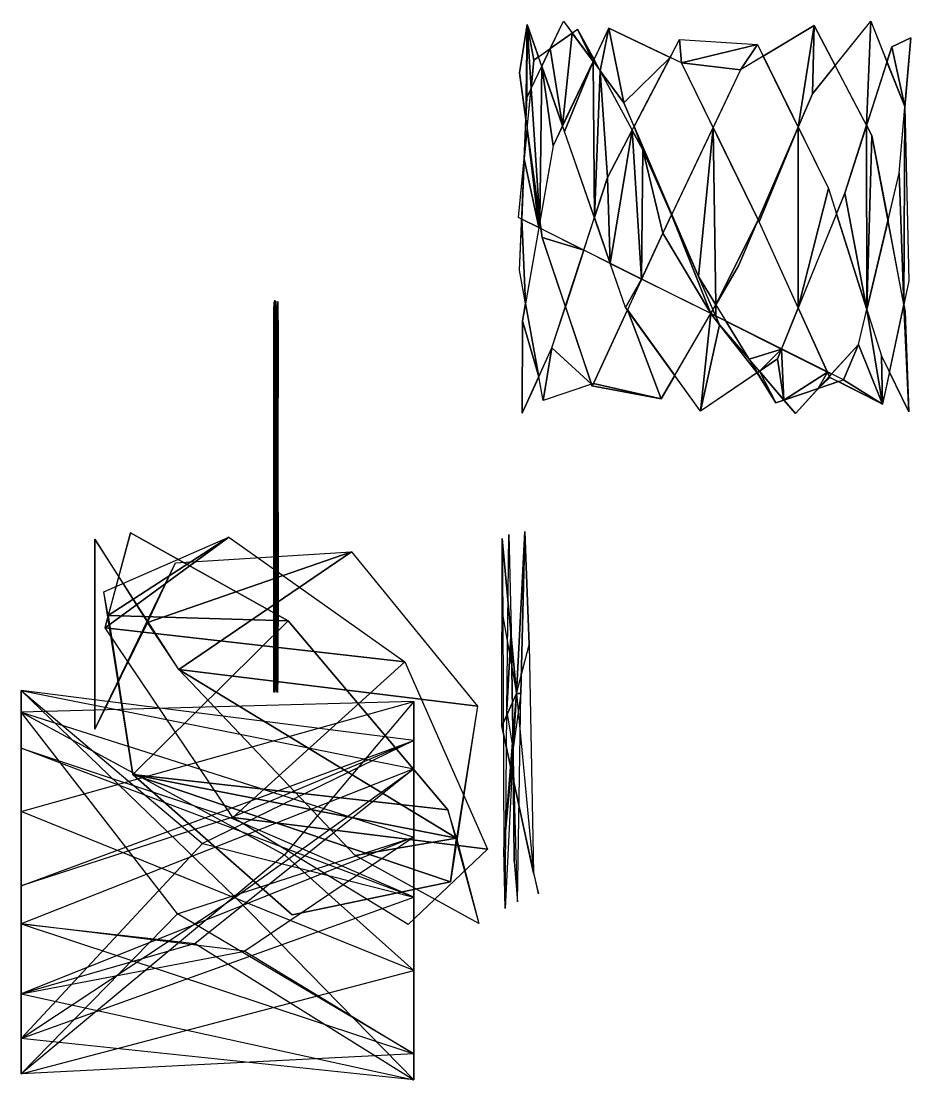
# Model space of a CAD drawing. Header units: metres. Extents: x -336 to 91, y -252 to 264.
# Drawn here: x -236 to -45.7, y 37.7 to 264.2 of the extents above; entities that cross this region are included whole.
import ezdxf

# ---------------------------------------------------------------- set-up
doc = ezdxf.new("R2010")
doc.units = ezdxf.units.M

msp = doc.modelspace()

# ---------------------------------------------------------------- linework, layer by layer
for p, q in [((-127.720795, 263.50507, -370.6922), (-129.41776, 253.17203, -367.6922)), ((-127.84207, 247.91733, -399.6922), (-119.99808, 264.23218, -402.6922)), ((-119.730194, 240.64618, -373.6922), (-127.720795, 263.50507, -370.6922)), ((-110.24107, 262.75555, -342.6922), (-122.206116, 237.5924, -345.6922)), ((-119.99808, 264.23218, -402.6922), (-107.07196, 246.767, -405.6922)), ((-94.726456, 255.32968, -339.6922), (-110.24107, 262.75555, -342.6922)), ((-66.37546, 263.31738, -381.6922), (-82.109436, 253.8088, -384.6922)), ((-66.73668, 248.66397, -352.6922), (-54.224487, 264.20517, -349.6922)), ((-53.973297, 239.78354, -378.6922), (-66.37546, 263.31738, -381.6922)), ((-54.224487, 264.20517, -349.6922), (-46.952637, 245.99011, -346.6922)), ((-126.32062, 255.90637, -412.6922), (-116.95146, 262.49396, -409.6922)), ((-116.95146, 262.49396, -409.6922), (-102.978745, 236.70245, -406.6922)), ((-45.66565, 260.69083, -391.6922), (-49.749695, 258.76895, -388.6922)), ((-48.164856, 231.6842, -394.6922), (-45.66565, 260.69083, -391.6922)), ((-110.59224, 230.75302, -357.6922), (-95.1382, 260.29834, -360.6922)), ((-95.1382, 260.29834, -360.6922), (-78.5013, 259.22925, -363.6922)), ((-78.5013, 259.22925, -363.6922), (-63.29825, 228.40564, -366.6922)), ((-49.749695, 258.76895, -388.6922), (-59.775696, 227.46439, -385.6922)), ((-129.61604, 222.23825, -415.6922), (-126.32062, 255.90637, -412.6922)), ((-82.109436, 253.8088, -384.6922), (-98.71109, 218.9079, -387.6922)), ((-78.09732, 221.28635, -336.6922), (-94.726456, 255.32968, -339.6922)), ((-129.41776, 253.17203, -367.6922), (-124.555176, 217.95859, -364.6922)), ((-129.37517, 210.9487, -396.6922), (-127.84207, 247.91733, -399.6922)), ((-82.52487, 211.86722, -355.6922), (-66.73668, 248.66397, -352.6922)), ((-107.07196, 246.767, -405.6922), (-91.09282, 209.57822, -408.6922)), ((-46.952637, 245.99011, -346.6922), (-46.06189, 208.67145, -343.6922)), ((-106.69986, 202.98059, -376.6922), (-119.730194, 240.64618, -373.6922)), ((-46.85034, 202.13849, -375.6922), (-53.973297, 239.78354, -378.6922)), ((-122.206116, 237.5924, -345.6922), (-128.74243, 200.0805, -348.6922)), ((-102.978745, 236.70245, -406.6922), (-86.59543, 199.27673, -403.6922)), ((-56.854736, 195.07947, -397.6922), (-48.164856, 231.6842, -394.6922)), ((-122.440125, 194.36032, -354.6922), (-110.59224, 230.75302, -357.6922)), ((-59.775696, 227.46439, -385.6922), (-74.1707, 191.9563, -382.6922)), ((-63.29825, 228.40564, -366.6922), (-51.90988, 192.6246, -369.6922)), ((-60.08893, 187.46735, -414.6922), (-129.61604, 222.23825, -415.6922)), ((-62.958527, 188.01022, -337.6922), (-78.09732, 221.28635, -336.6922)), ((-124.555176, 217.95859, -364.6922), (-113.89513, 186.18665, -361.6922)), ((-98.71109, 218.9079, -387.6922), (-113.56917, 186.68561, -390.6922)), ((-124.354675, 183.0603, -393.6922), (-129.37517, 210.9487, -396.6922)), ((-99.11258, 183.41241, -358.6922), (-82.52487, 211.86722, -355.6922)), ((-91.09282, 209.57822, -408.6922), (-74.5681, 182.56613, -411.6922)), ((-46.06189, 208.67145, -343.6922), (-51.691467, 182.26382, -340.6922)), ((-181.8727, 160.41489, -377.6922), (-181.86707, 204.16489, -375.6922)), ((-181.86707, 204.16489, -375.6922), (-181.86113, 171.78986, -373.6922)), ((-181.73764, 165.4389, -343.6922), (-181.7271, 204.54892, -341.6922)), ((-181.7271, 204.54892, -341.6922), (-181.71638, 166.82877, -339.6922)), ((-181.51938, 170.42288, -361.6922), (-181.50421, 204.33163, -363.6922)), ((-181.50421, 204.33163, -363.6922), (-181.48859, 161.80899, -365.6922)), ((-181.13568, 161.16122, -403.6922), (-181.11462, 204.25967, -405.6922)), ((-181.11462, 204.25967, -405.6922), (-181.09305, 171.05844, -407.6922)), ((-181.92427, 155.41943, -411.6922), (-181.92355, 203.18518, -409.6922)), ((-181.92355, 203.18518, -409.6922), (-181.92255, 176.61777, -407.6922)), ((-181.89233, 174.5823, -385.6922), (-181.88786, 203.67462, -383.6922)), ((-181.88786, 203.67462, -383.6922), (-181.88309, 157.53821, -381.6922)), ((-181.77696, 179.302, -351.6922), (-181.76756, 202.3587, -349.6922)), ((-181.76756, 202.3587, -349.6922), (-181.75787, 152.59354, -347.6922)), ((-181.69385, 151.24283, -335.6922), (-181.68207, 201.8912, -337.6922)), ((-181.68207, 201.8912, -337.6922), (-181.67015, 180.573, -339.6922)), ((-181.45628, 156.15366, -369.6922), (-181.4396, 203.36731, -371.6922)), ((-181.4396, 203.36731, -371.6922), (-181.42264, 175.91382, -373.6922)), ((-181.2188, 175.29303, -395.6922), (-181.19815, 203.51657, -397.6922)), ((-181.19815, 203.51657, -397.6922), (-181.17769, 156.7999, -399.6922)), ((-90.67595, 180.80496, -379.6922), (-106.69986, 202.98059, -376.6922)), ((-46.12451, 180.65976, -372.6922), (-46.85034, 202.13849, -375.6922)), ((-181.84843, 146.49268, -369.6922), (-181.84164, 199.8516, -367.6922)), ((-181.84164, 199.8516, -367.6922), (-181.8345, 184.9754, -365.6922)), ((-181.57825, 183.78366, -353.6922), (-181.56387, 200.47235, -355.6922)), ((-181.56387, 200.47235, -355.6922), (-181.5494, 147.79028, -357.6922)), ((-181.04877, 147.18301, -411.6922), (-181.02635, 200.18915, -413.6922)), ((-181.02635, 200.18915, -413.6922), (-181.00337, 184.3424, -415.6922)), ((-128.74243, 200.0805, -348.6922), (-128.82475, 180.38995, -351.6922)), ((-181.91965, 141.97278, -403.6922), (-181.91777, 197.27802, -401.6922)), ((-181.91777, 197.27802, -401.6922), (-181.9156, 189.05731, -399.6922)), ((-181.90736, 187.36237, -393.6922), (-181.90404, 198.43707, -391.6922)), ((-181.90404, 198.43707, -391.6922), (-181.90042, 143.86563, -389.6922)), ((-181.38824, 142.62576, -377.6922), (-181.37042, 197.69205, -379.6922)), ((-181.37042, 197.69205, -379.6922), (-181.35251, 188.47617, -381.6922)), ((-181.29688, 187.95917, -387.6922), (-181.27783, 198.04419, -389.6922)), ((-181.27783, 198.04419, -389.6922), (-181.25829, 143.20078, -391.6922)), ((-86.59543, 199.27673, -403.6922), (-70.37213, 180.31995, -400.6922)), ((-181.8116, 191.2327, -359.6922), (-181.80336, 195.57346, -357.6922)), ((-181.80336, 195.57346, -357.6922), (-181.79483, 139.50696, -355.6922)), ((-70.37213, 180.31995, -400.6922), (-56.854736, 195.07947, -397.6922)), ((-181.64531, 138.35367, -343.6922), (-181.63254, 194.69162, -345.6922)), ((-181.63254, 194.69162, -345.6922), (-181.61948, 192.23679, -347.6922)), ((-128.82475, 180.38995, -351.6922), (-122.440125, 194.36032, -354.6922)), ((-51.90988, 192.6246, -369.6922), (-46.12451, 180.65976, -372.6922)), ((-181.81955, 134.426, -361.6922), (-181.8116, 191.2327, -359.6922)), ((-181.61948, 192.23679, -347.6922), (-181.60597, 135.47824, -349.6922)), ((-74.1707, 191.9563, -382.6922), (-90.67595, 180.80496, -379.6922)), ((-181.9156, 189.05731, -399.6922), (-181.91315, 132.35034, -397.6922)), ((-181.35251, 188.47617, -381.6922), (-181.33432, 131.83804, -383.6922)), ((-51.691467, 182.26382, -340.6922), (-62.958527, 188.01022, -337.6922)), ((-181.9104, 130.9021, -395.6922), (-181.90736, 187.36237, -393.6922)), ((-181.31564, 131.39636, -385.6922), (-181.29688, 187.95917, -387.6922)), ((-113.56917, 186.68561, -390.6922), (-124.354675, 183.0603, -393.6922)), ((-113.89513, 186.18665, -361.6922), (-99.11258, 183.41241, -358.6922)), ((-74.5681, 182.56613, -411.6922), (-60.08893, 187.46735, -414.6922)), ((-181.00337, 184.3424, -415.6922), (-181.92485, 162.55469, -415.6922)), ((-181.8345, 184.9754, -365.6922), (-181.82718, 129.08102, -363.6922)), ((-181.59235, 128.25635, -351.6922), (-181.57825, 183.78366, -353.6922)), ((-181.78601, 125.60654, -353.6922), (-181.77696, 179.302, -351.6922)), ((-181.67015, 180.573, -339.6922), (-181.65796, 126.2901, -341.6922)), ((-181.92255, 176.61777, -407.6922), (-181.92123, 124.32205, -405.6922)), ((-181.89653, 123.48569, -387.6922), (-181.89233, 174.5823, -385.6922)), ((-181.42264, 175.91382, -373.6922), (-181.40558, 124.01965, -375.6922)), ((-181.23868, 123.76553, -393.6922), (-181.2188, 175.29303, -395.6922)), ((-181.86113, 171.78986, -373.6922), (-181.8549, 122.51898, -371.6922)), ((-181.5346, 122.11917, -359.6922), (-181.51938, 170.42288, -361.6922)), ((-181.09305, 171.05844, -407.6922), (-181.07092, 122.29993, -409.6922)), ((-181.74796, 121.052216, -345.6922), (-181.73764, 165.4389, -343.6922)), ((-181.71638, 166.82877, -339.6922), (-181.70526, 121.28964, -337.6922)), ((-181.92485, 162.55469, -415.6922), (-181.92471, 120.70761, -413.6922)), ((-181.48859, 161.80899, -365.6922), (-181.47247, 120.650604, -367.6922)), ((-181.15671, 120.611694, -401.6922), (-181.13568, 161.16122, -403.6922)), ((-181.87802, 120.57947, -379.6922), (-181.8727, 160.41489, -377.6922)), ((-181.88309, 157.53821, -381.6922), (-181.87802, 120.57947, -379.6922)), ((-181.17769, 156.7999, -399.6922), (-181.15671, 120.611694, -401.6922)), ((-218.02483, 134.42908, -359.6922), (-212.58818, 154.76938, -367.6922)), ((-212.58818, 154.76938, -367.6922), (-178.90515, 135.91672, -375.6922)), ((-181.92471, 120.70761, -413.6922), (-181.92427, 155.41943, -411.6922)), ((-181.47247, 120.650604, -367.6922), (-181.45628, 156.15366, -369.6922)), ((-132.11436, 116.87216, -360.6922), (-131.66592, 154.41016, -349.6922)), ((-131.66592, 154.41016, -349.6922), (-131.13763, 133.92172, -338.6922)), ((-129.08829, 120.352356, -365.6922), (-128.25446, 155.0112, -376.6922)), ((-128.25446, 155.0112, -376.6922), (-127.34787, 130.79376, -387.6922)), ((-220.24847, 153.42825, -415.6922), (-220.25737, 112.778534, -415.6922)), ((-202.27515, 125.5213, -407.6922), (-220.24847, 153.42825, -415.6922)), ((-218.29419, 142.1654, -359.6922), (-191.56464, 153.83432, -351.6922)), ((-191.56464, 153.83432, -351.6922), (-153.8859, 127.180664, -343.6922)), ((-181.75787, 152.59354, -347.6922), (-181.74796, 121.052216, -345.6922)), ((-133.13976, 113.36752, -415.6922), (-133.09857, 153.5232, -404.6922)), ((-133.09857, 153.5232, -404.6922), (-132.97511, 136.90527, -393.6922)), ((-202.97932, 148.30753, -407.6922), (-165.36093, 150.67352, -399.6922)), ((-181.70526, 121.28964, -337.6922), (-181.69385, 151.24283, -335.6922)), ((-165.36093, 150.67352, -399.6922), (-138.35318, 117.667786, -391.6922)), ((-220.25737, 112.778534, -415.6922), (-202.97932, 148.30753, -407.6922)), ((-181.5494, 147.79028, -357.6922), (-181.5346, 122.11917, -359.6922)), ((-181.8549, 122.51898, -371.6922), (-181.84843, 146.49268, -369.6922)), ((-181.07092, 122.29993, -409.6922), (-181.04877, 147.18301, -411.6922)), ((-181.90042, 143.86563, -389.6922), (-181.89653, 123.48569, -387.6922)), ((-181.25829, 143.20078, -391.6922), (-181.23868, 123.76553, -393.6922)), ((-212.08331, 103.0665, -367.6922), (-218.29419, 142.1654, -359.6922)), ((-181.92123, 124.32205, -405.6922), (-181.91965, 141.97278, -403.6922)), ((-181.40558, 124.01965, -375.6922), (-181.38824, 142.62576, -377.6922)), ((-181.79483, 139.50696, -355.6922), (-181.78601, 125.60654, -353.6922)), ((-181.65796, 126.2901, -341.6922), (-181.64531, 138.35367, -343.6922)), ((-178.90515, 135.91672, -375.6922), (-144.68991, 95.46536, -383.6922)), ((-132.97511, 136.90527, -393.6922), (-132.76967, 87.00928, -382.6922)), ((-190.74284, 93.88092, -351.6922), (-218.02483, 134.42908, -359.6922)), ((-181.82718, 129.08102, -363.6922), (-181.81955, 134.426, -361.6922)), ((-181.60597, 135.47824, -349.6922), (-181.59235, 128.25635, -351.6922)), ((-131.13763, 133.92172, -338.6922), (-130.5313, 84.371735, -343.6922)), ((-181.91315, 132.35034, -397.6922), (-181.9104, 130.9021, -395.6922)), ((-181.33432, 131.83804, -383.6922), (-181.31564, 131.39636, -385.6922)), ((-127.34787, 130.79376, -387.6922), (-126.371, 81.93826, -398.6922)), ((-153.8859, 127.180664, -343.6922), (-136.2596, 87.08508, -335.6922)), ((-164.5416, 85.72067, -399.6922), (-202.27515, 125.5213, -407.6922)), ((-152.00438, 110.32672, -405.6922), (-236.00432, 121.023895, -395.6922)), ((-236.00432, 121.023895, -395.6922), (-152.00447, 104.29468, -385.6922)), ((-129.84822, 75.81674, -354.6922), (-129.08829, 120.352356, -365.6922)), ((-236.00359, 95.12924, -335.6922), (-152.00534, 118.69922, -345.6922)), ((-152.00534, 118.69922, -345.6922), (-236.00314, 116.36752, -355.6922)), ((-236.00314, 116.36752, -355.6922), (-152.00584, 89.66354, -365.6922)), ((-138.35318, 117.667786, -391.6922), (-144.17728, 80.098724, -383.6922)), ((-132.4825, 74.37927, -371.6922), (-132.11436, 116.87216, -360.6922)), ((-125.32219, 77.51822, -409.6922), (-133.13976, 113.36752, -415.6922)), ((-236.00436, 79.22177, -415.6922), (-152.00438, 110.32672, -405.6922)), ((-236.00125, 108.66647, -415.6922), (-236.00436, 79.22177, -415.6922)), ((-152.00711, 76.82922, -405.6922), (-236.00125, 108.66647, -415.6922)), ((-152.00447, 104.29468, -385.6922), (-236.00417, 71.11563, -375.6922)), ((-178.04134, 73.03299, -375.6922), (-212.08331, 103.0665, -367.6922)), ((-144.68991, 95.46536, -383.6922), (-138.0921, 71.17499, -391.6922)), ((-152.00496, 61.124695, -345.6922), (-236.00359, 95.12924, -335.6922)), ((-153.18782, 70.97092, -343.6922), (-190.74284, 93.88092, -351.6922)), ((-152.00584, 89.66354, -365.6922), (-236.00261, 56.110107, -375.6922)), ((-136.2596, 87.08508, -335.6922), (-153.18782, 70.97092, -343.6922)), ((-132.76967, 87.00928, -382.6922), (-132.4825, 74.37927, -371.6922)), ((-138.0921, 71.17499, -391.6922), (-164.5416, 85.72067, -399.6922)), ((-130.5313, 84.371735, -343.6922), (-129.84822, 75.81674, -354.6922)), ((-126.371, 81.93826, -398.6922), (-125.32219, 77.51822, -409.6922)), ((-144.17728, 80.098724, -383.6922), (-178.04134, 73.03299, -375.6922)), ((-236.00198, 46.559875, -395.6922), (-152.00711, 76.82922, -405.6922)), ((-236.00417, 71.11563, -375.6922), (-152.00467, 43.254883, -365.6922)), ((-236.00392, 38.99176, -355.6922), (-152.00496, 61.124695, -345.6922)), ((-236.00261, 56.110107, -375.6922), (-152.00642, 37.71982, -385.6922)), ((-152.00642, 37.71982, -385.6922), (-236.00198, 46.559875, -395.6922)), ((-152.00467, 43.254883, -365.6922), (-236.00392, 38.99176, -355.6922))]:
    msp.add_line(p, q)
for points in [[(-127.720795, 263.50507, -370.6922), (-128.03839, 243.18314, -393.36542), (-129.41776, 253.17203, -367.6922), (-129.41765, 253.17213, -367.6921)], [(-127.720795, 263.50507, -370.6922), (-127.84207, 247.91733, -399.6922), (-128.03839, 243.18314, -393.36542), (-128.03828, 243.18324, -393.36533)], [(-127.720795, 263.50507, -370.6922), (-126.91356, 249.84854, -401.77155), (-127.84207, 247.91733, -399.6922), (-127.84197, 247.91743, -399.6921)], [(-127.720795, 263.50507, -370.6922), (-125.31238, 256.6153, -391.98288), (-126.32062, 255.90637, -412.6922), (-126.32052, 255.90648, -412.6921)], [(-127.720795, 263.50507, -370.6922), (-126.32062, 255.90637, -412.6922), (-126.91356, 249.84854, -401.77155), (-126.91346, 249.84865, -401.77145)], [(-119.99808, 264.23218, -402.6922), (-118.10916, 261.67996, -405.2481), (-122.81645, 258.3702, -397.9057), (-122.81635, 258.3703, -397.9056)], [(-110.24107, 262.75555, -342.6922), (-112.14398, 253.62009, -388.72766), (-113.44397, 256.01968, -392.06876), (-113.44387, 256.01978, -392.06866)], [(-107.07196, 246.767, -405.6922), (-112.14398, 253.62009, -388.72766), (-110.24107, 262.75555, -342.6922), (-110.240974, 262.75565, -342.6921)], [(-107.07196, 246.767, -405.6922), (-110.24107, 262.75555, -342.6922), (-97.13429, 256.48215, -353.72467), (-97.13419, 256.48224, -353.72458)], [(-66.37546, 263.31738, -381.6922), (-69.78549, 241.55826, -360.48303), (-77.27023, 256.7333, -373.85233), (-77.270134, 256.7334, -373.85223)], [(-66.37546, 263.31738, -381.6922), (-66.73668, 248.66397, -352.6922), (-69.78549, 241.55826, -360.48303), (-69.78539, 241.55836, -360.48294)], [(-66.37546, 263.31738, -381.6922), (-61.851135, 254.73224, -366.0593), (-66.73668, 248.66397, -352.6922), (-66.73658, 248.66408, -352.6921)], [(-55.128265, 241.97519, -381.96143), (-61.851135, 254.73224, -366.0593), (-54.224487, 264.20517, -349.6922), (-54.22439, 264.20526, -349.6921)], [(-55.128265, 241.97519, -381.96143), (-54.224487, 264.20517, -349.6922), (-50.775513, 255.56595, -367.8389), (-50.775414, 255.56606, -367.8388)], [(-120.16399, 241.88715, -360.42145), (-122.81645, 258.3702, -397.9057), (-118.10916, 261.67996, -405.2481), (-118.10906, 261.68005, -405.24802)], [(-113.63016, 255.62814, -377.0879), (-120.16399, 241.88715, -360.42145), (-118.10916, 261.67996, -405.2481), (-118.10906, 261.68005, -405.24802)], [(-113.63016, 255.62814, -377.0879), (-118.10916, 261.67996, -405.2481), (-116.95146, 262.49396, -409.6922), (-116.95136, 262.49405, -409.6921)], [(-113.63016, 255.62814, -377.0879), (-116.95146, 262.49396, -409.6922), (-113.44397, 256.01968, -392.06876), (-113.44387, 256.01978, -392.06866)], [(-46.952637, 245.99011, -346.6922), (-49.749695, 258.76895, -388.6922), (-45.66565, 260.69083, -391.6922), (-45.66555, 260.69092, -391.6921)], [(-46.952637, 245.99011, -346.6922), (-45.66565, 260.69083, -391.6922), (-46.94821, 245.80493, -369.95453), (-46.948112, 245.80504, -369.95444)], [(-122.81645, 258.3702, -397.9057), (-124.61684, 254.62552, -395.8906), (-125.31238, 256.6153, -391.98288), (-125.31228, 256.6154, -391.9828)], [(-122.81645, 258.3702, -397.9057), (-120.16399, 241.88715, -360.42145), (-124.61684, 254.62552, -395.8906), (-124.61674, 254.62563, -395.8905)], [(-97.13429, 256.48215, -353.72467), (-95.1382, 260.29834, -360.6922), (-94.726456, 255.32968, -339.6922), (-94.72636, 255.32979, -339.6921)], [(-78.5013, 259.22925, -363.6922), (-94.726456, 255.32968, -339.6922), (-95.1382, 260.29834, -360.6922), (-95.1381, 260.29843, -360.6921)], [(-94.726456, 255.32968, -339.6922), (-78.5013, 259.22925, -363.6922), (-82.109436, 253.8088, -384.6922), (-82.10934, 253.80891, -384.6921)], [(-77.27023, 256.7333, -373.85233), (-82.109436, 253.8088, -384.6922), (-78.5013, 259.22925, -363.6922), (-78.5012, 259.22934, -363.6921)], [(-46.952637, 245.99011, -346.6922), (-50.775513, 255.56595, -367.8389), (-49.749695, 258.76895, -388.6922), (-49.749596, 258.76904, -388.6921)], [(-107.07196, 246.767, -405.6922), (-97.13429, 256.48215, -353.72467), (-104.88194, 241.67007, -392.90607), (-104.88184, 241.67018, -392.90598)], [(-125.02916, 221.39099, -374.43884), (-126.91356, 249.84854, -401.77155), (-124.61684, 254.62552, -395.8906), (-124.61674, 254.62563, -395.8905)], [(-124.61684, 254.62552, -395.8906), (-122.206116, 237.5924, -345.6922), (-125.02916, 221.39099, -374.43884), (-125.02906, 221.3911, -374.43875)], [(-122.206116, 237.5924, -345.6922), (-124.61684, 254.62552, -395.8906), (-120.16399, 241.88715, -360.42145), (-120.16389, 241.88725, -360.42136)], [(-113.63016, 255.62814, -377.0879), (-119.730194, 240.64618, -373.6922), (-120.16399, 241.88715, -360.42145), (-120.16389, 241.88725, -360.42136)], [(-113.63016, 255.62814, -377.0879), (-113.363174, 222.24164, -371.05267), (-119.730194, 240.64618, -373.6922), (-119.730095, 240.64629, -373.6921)], [(-113.63016, 255.62814, -377.0879), (-112.14398, 253.62009, -388.72766), (-113.363174, 222.24164, -371.05267), (-113.363075, 222.24174, -371.05258)], [(-94.726456, 255.32968, -339.6922), (-82.109436, 253.8088, -384.6922), (-87.96774, 241.49316, -364.48828), (-87.96764, 241.49327, -364.4882)], [(-110.59224, 230.75302, -357.6922), (-113.363174, 222.24164, -371.05267), (-112.14398, 253.62009, -388.72766), (-112.14388, 253.6202, -388.72757)], [(-110.59224, 230.75302, -357.6922), (-112.14398, 253.62009, -388.72766), (-105.26904, 240.93, -380.4643), (-105.26894, 240.9301, -380.4642)], [(-126.91356, 249.84854, -401.77155), (-125.02916, 221.39099, -374.43884), (-127.76193, 241.181, -390.33746), (-127.76183, 241.1811, -390.33737)], [(-47.13446, 203.64014, -361.60638), (-48.164856, 231.6842, -394.6922), (-46.94821, 245.80493, -369.95453), (-46.948112, 245.80504, -369.95444)], [(-47.13446, 203.64014, -361.60638), (-46.94821, 245.80493, -369.95453), (-46.06189, 208.67145, -343.6922), (-46.06179, 208.67155, -343.6921)], [(-127.76193, 241.181, -390.33746), (-128.38571, 234.80804, -401.02747), (-128.03839, 243.18314, -393.36542), (-128.03828, 243.18324, -393.36533)], [(-127.76193, 241.181, -390.33746), (-125.26103, 220.06027, -383.2453), (-128.38571, 234.80804, -401.02747), (-128.3856, 234.80815, -401.02737)], [(-125.26103, 220.06027, -383.2453), (-127.76193, 241.181, -390.33746), (-125.02916, 221.39099, -374.43884), (-125.02906, 221.3911, -374.43875)], [(-109.96158, 212.40894, -380.6965), (-110.59224, 230.75302, -357.6922), (-105.26904, 240.93, -380.4643), (-105.26894, 240.9301, -380.4642)], [(-109.96158, 212.40894, -380.6965), (-105.26904, 240.93, -380.4643), (-103.25452, 209.05469, -385.07562), (-103.25442, 209.0548, -385.07553)], [(-102.978745, 236.70245, -406.6922), (-105.26904, 240.93, -380.4643), (-104.88194, 241.67007, -392.90607), (-104.88184, 241.67018, -392.90598)], [(-102.978745, 236.70245, -406.6922), (-103.25452, 209.05469, -385.07562), (-105.26904, 240.93, -380.4643), (-105.26894, 240.9301, -380.4642)], [(-102.978745, 236.70245, -406.6922), (-104.88194, 241.67007, -392.90607), (-96.81462, 222.89474, -399.2799), (-96.81452, 222.89485, -399.27982)], [(-87.96774, 241.49316, -364.48828), (-91.09282, 209.57822, -408.6922), (-96.81462, 222.89474, -399.2799), (-96.81452, 222.89485, -399.27982)], [(-87.388824, 203.5235, -397.2243), (-91.09282, 209.57822, -408.6922), (-87.96774, 241.49316, -364.48828), (-87.96764, 241.49327, -364.4882)], [(-87.388824, 203.5235, -397.2243), (-87.96774, 241.49316, -364.48828), (-78.30289, 221.70718, -346.08054), (-78.30279, 221.70729, -346.08044)], [(-69.78549, 241.55826, -360.48303), (-78.09732, 221.28635, -336.6922), (-78.30289, 221.70718, -346.08054), (-78.30279, 221.70729, -346.08044)], [(-69.73338, 202.90182, -371.8331), (-78.09732, 221.28635, -336.6922), (-69.78549, 241.55826, -360.48303), (-69.78539, 241.55836, -360.48294)], [(-69.73338, 202.90182, -371.8331), (-69.78549, 241.55826, -360.48303), (-63.29825, 228.40564, -366.6922), (-63.29815, 228.40575, -366.6921)], [(-55.07599, 202.57214, -384.2805), (-59.775696, 227.46439, -385.6922), (-55.128265, 241.97519, -381.96143), (-55.128166, 241.9753, -381.96133)], [(-55.07599, 202.57214, -384.2805), (-55.128265, 241.97519, -381.96143), (-53.973297, 239.78354, -378.6922), (-53.973198, 239.78365, -378.6921)], [(-55.07599, 202.57214, -384.2805), (-53.973297, 239.78354, -378.6922), (-50.54431, 221.66116, -384.17776), (-50.544212, 221.66127, -384.17767)], [(-103.25452, 209.05469, -385.07562), (-102.978745, 236.70245, -406.6922), (-98.71109, 218.9079, -387.6922), (-98.71099, 218.908, -387.6921)], [(-96.87697, 222.76367, -396.46783), (-98.71109, 218.9079, -387.6922), (-102.978745, 236.70245, -406.6922), (-102.978645, 236.70256, -406.6921)], [(-102.978745, 236.70245, -406.6922), (-96.81462, 222.89474, -399.2799), (-96.87697, 222.76367, -396.46783), (-96.87687, 222.76378, -396.46774)], [(-128.38571, 234.80804, -401.02747), (-128.92139, 221.89087, -406.6312), (-129.61604, 222.23825, -415.6922), (-129.61594, 222.23836, -415.6921)], [(-128.92139, 221.89087, -406.6312), (-128.38571, 234.80804, -401.02747), (-125.26103, 220.06027, -383.2453), (-125.26093, 220.06038, -383.2452)], [(-47.13446, 203.64014, -361.60638), (-50.54431, 221.66116, -384.17776), (-48.164856, 231.6842, -394.6922), (-48.164757, 231.68431, -394.6921)], [(-109.96158, 212.40894, -380.6965), (-113.363174, 222.24164, -371.05267), (-110.59224, 230.75302, -357.6922), (-110.59214, 230.75313, -357.6921)], [(-69.73338, 202.90182, -371.8331), (-63.29825, 228.40564, -366.6922), (-61.581177, 223.0108, -375.16193), (-61.581078, 223.01091, -375.16183)], [(-55.07599, 202.57214, -384.2805), (-61.581177, 223.0108, -375.16193), (-59.775696, 227.46439, -385.6922), (-59.775597, 227.4645, -385.6921)], [(-109.96158, 212.40894, -380.6965), (-115.639786, 215.24866, -368.9053), (-113.363174, 222.24164, -371.05267), (-113.363075, 222.24174, -371.05258)], [(-98.71109, 218.9079, -387.6922), (-96.87697, 222.76367, -396.46783), (-88.4736, 201.66266, -380.13544), (-88.4735, 201.66277, -380.13535)], [(-87.99745, 202.47949, -388.76166), (-88.4736, 201.66266, -380.13544), (-96.87697, 222.76367, -396.46783), (-96.87687, 222.76378, -396.46774)], [(-128.09134, 203.81714, -372.1592), (-129.37517, 210.9487, -396.6922), (-128.92139, 221.89087, -406.6312), (-128.92128, 221.89098, -406.6311)], [(-128.09134, 203.81714, -372.1592), (-128.92139, 221.89087, -406.6312), (-125.26103, 220.06027, -383.2453), (-125.26093, 220.06038, -383.2452)], [(-124.814575, 219.83698, -376.7434), (-125.26103, 220.06027, -383.2453), (-125.02916, 221.39099, -374.43884), (-125.02906, 221.3911, -374.43875)], [(-124.555176, 217.95859, -364.6922), (-124.814575, 219.83698, -376.7434), (-115.639786, 215.24866, -368.9053), (-115.63969, 215.24876, -368.9052)], [(-87.388824, 203.5235, -397.2243), (-78.30289, 221.70718, -346.08054), (-82.52487, 211.86722, -355.6922), (-82.52477, 211.86732, -355.6921)], [(-124.555176, 217.95859, -364.6922), (-115.639786, 215.24866, -368.9053), (-119.58255, 203.13782, -359.35428), (-119.58245, 203.13792, -359.3542)], [(-98.71109, 218.9079, -387.6922), (-88.4736, 201.66266, -380.13544), (-103.25452, 209.05469, -385.07562), (-103.25442, 209.0548, -385.07553)], [(-109.96158, 212.40894, -380.6965), (-103.25452, 209.05469, -385.07562), (-106.69986, 202.98059, -376.6922), (-106.69976, 202.9807, -376.6921)], [(-106.69986, 202.98059, -376.6922), (-103.25452, 209.05469, -385.07562), (-106.30643, 202.43613, -382.99582), (-106.30633, 202.43623, -382.99573)], [(-181.64162, 173.3742, -373.79007), (-181.86707, 204.16489, -375.6922), (-181.8727, 160.41489, -377.6922), (-181.87259, 160.415, -377.6921)], [(-181.69315, 172.46375, -339.99097), (-181.7271, 204.54892, -341.6922), (-181.73764, 165.4389, -343.6922), (-181.73753, 165.43901, -343.6921)], [(-181.66252, 171.81842, -365.22144), (-181.51938, 170.42288, -361.6922), (-181.50421, 204.33163, -363.6922), (-181.5041, 204.33174, -363.6921)], [(-181.50845, 173.21732, -407.56216), (-181.13568, 161.16122, -403.6922), (-181.11462, 204.25967, -405.6922), (-181.11452, 204.25978, -405.6921)], [(-181.92355, 203.18518, -409.6922), (-181.92427, 155.41943, -411.6922), (-181.09305, 171.05844, -407.6922), (-181.09294, 171.05855, -407.6921)], [(-181.92355, 203.18518, -409.6922), (-181.09305, 171.05844, -407.6922), (-181.50845, 173.21732, -407.56216), (-181.50835, 173.21742, -407.56207)], [(-181.92355, 203.18518, -409.6922), (-181.50845, 173.21732, -407.56216), (-181.92255, 176.61777, -407.6922), (-181.92244, 176.61787, -407.6921)], [(-181.88786, 203.67462, -383.6922), (-181.89233, 174.5823, -385.6922), (-181.61578, 171.42654, -382.29425), (-181.61568, 171.42665, -382.29416)], [(-181.4396, 203.36731, -371.6922), (-181.86113, 171.78986, -373.6922), (-181.45628, 156.15366, -369.6922), (-181.45618, 156.15376, -369.6921)], [(-181.86113, 171.78986, -373.6922), (-181.4396, 203.36731, -371.6922), (-181.64162, 173.3742, -373.79007), (-181.64151, 173.37431, -373.78998)], [(-181.76756, 202.3587, -349.6922), (-181.77696, 179.302, -351.6922), (-181.68796, 171.11386, -348.43652), (-181.68785, 171.11397, -348.43643)], [(-181.68207, 201.8912, -337.6922), (-181.71638, 166.82877, -339.6922), (-181.69385, 151.24283, -335.6922), (-181.69374, 151.24294, -335.6921)], [(-181.71638, 166.82877, -339.6922), (-181.68207, 201.8912, -337.6922), (-181.69315, 172.46375, -339.99097), (-181.69304, 172.46385, -339.99088)], [(-181.67015, 180.573, -339.6922), (-181.69315, 172.46375, -339.99097), (-181.68207, 201.8912, -337.6922), (-181.68196, 201.89131, -337.6921)], [(-181.42264, 175.91382, -373.6922), (-181.64162, 173.3742, -373.79007), (-181.4396, 203.36731, -371.6922), (-181.4395, 203.36742, -371.6921)], [(-181.54945, 171.37064, -399.06842), (-181.2188, 175.29303, -395.6922), (-181.19815, 203.51657, -397.6922), (-181.19804, 203.51668, -397.6921)], [(-125.273026, 188.16159, -370.8806), (-128.74243, 200.0805, -348.6922), (-128.09134, 203.81714, -372.1592), (-128.09123, 203.81725, -372.15912)], [(-122.440125, 194.36032, -354.6922), (-119.58255, 203.13782, -359.35428), (-114.01254, 186.53659, -376.22974), (-114.01244, 186.5367, -376.22964)], [(-99.11258, 183.41241, -358.6922), (-113.56917, 186.68561, -390.6922), (-106.30643, 202.43613, -382.99582), (-106.30633, 202.43623, -382.99573)], [(-99.11258, 183.41241, -358.6922), (-106.30643, 202.43613, -382.99582), (-96.18675, 188.43143, -369.51), (-96.18665, 188.43153, -369.50992)], [(-88.4736, 201.66266, -380.13544), (-90.67595, 180.80496, -379.6922), (-96.18675, 188.43143, -369.51), (-96.18665, 188.43153, -369.50992)], [(-86.59543, 199.27673, -403.6922), (-90.67595, 180.80496, -379.6922), (-88.4736, 201.66266, -380.13544), (-88.4735, 201.66277, -380.13535)], [(-88.4736, 201.66266, -380.13544), (-87.99745, 202.47949, -388.76166), (-87.40622, 201.12888, -399.53595), (-87.40612, 201.12898, -399.53586)], [(-86.59543, 199.27673, -403.6922), (-88.4736, 201.66266, -380.13544), (-87.40622, 201.12888, -399.53595), (-87.40612, 201.12898, -399.53586)], [(-87.388824, 203.5235, -397.2243), (-87.40622, 201.12888, -399.53595), (-87.99745, 202.47949, -388.76166), (-87.99735, 202.4796, -388.76157)], [(-87.40622, 201.12888, -399.53595), (-87.388824, 203.5235, -397.2243), (-85.27051, 200.06079, -400.16782), (-85.27041, 200.0609, -400.16772)], [(-63.48398, 189.16525, -375.19574), (-73.31003, 194.07932, -384.66504), (-69.73338, 202.90182, -371.8331), (-69.733284, 202.90193, -371.833)], [(-51.691467, 182.26382, -340.6922), (-56.854736, 195.07947, -397.6922), (-55.07599, 202.57214, -384.2805), (-55.07589, 202.57225, -384.2804)], [(-51.691467, 182.26382, -340.6922), (-55.07599, 202.57214, -384.2805), (-51.90988, 192.6246, -369.6922), (-51.909782, 192.62471, -369.6921)], [(-46.12451, 180.65976, -372.6922), (-50.225403, 189.1409, -356.01956), (-47.13446, 203.64014, -361.60638), (-47.13436, 203.64024, -361.6063)], [(-46.12451, 180.65976, -372.6922), (-47.13446, 203.64014, -361.60638), (-46.85034, 202.13849, -375.6922), (-46.850243, 202.1386, -375.6921)], [(-181.92485, 162.55469, -415.6922), (-181.48549, 152.1601, -411.88), (-181.02635, 200.18915, -413.6922), (-181.02625, 200.18925, -413.6921)], [(-181.92485, 162.55469, -415.6922), (-181.02635, 200.18915, -413.6922), (-181.00337, 184.3424, -415.6922), (-181.00327, 184.34251, -415.6921)], [(-181.84164, 199.8516, -367.6922), (-181.65286, 152.29382, -369.47476), (-181.48859, 161.80899, -365.6922), (-181.48848, 161.8091, -365.6921)], [(-181.84164, 199.8516, -367.6922), (-181.48859, 161.80899, -365.6922), (-181.66252, 171.81842, -365.22144), (-181.66241, 171.81853, -365.22134)], [(-181.84164, 199.8516, -367.6922), (-181.66252, 171.81842, -365.22144), (-181.8345, 184.9754, -365.6922), (-181.8344, 184.97551, -365.6921)], [(-181.67769, 170.93832, -356.81342), (-181.57825, 183.78366, -353.6922), (-181.56387, 200.47235, -355.6922), (-181.56377, 200.47246, -355.6921)], [(-125.273026, 188.16159, -370.8806), (-128.82475, 180.38995, -351.6922), (-128.74243, 200.0805, -348.6922), (-128.74232, 200.08061, -348.6921)], [(-73.31003, 194.07932, -384.66504), (-80.26741, 191.8825, -400.30087), (-85.27051, 200.06079, -400.16782), (-85.27041, 200.0609, -400.16772)], [(-181.91777, 197.27802, -401.6922), (-181.52959, 153.04391, -403.29184), (-181.17769, 156.7999, -399.6922), (-181.17758, 156.8, -399.6921)], [(-181.91777, 197.27802, -401.6922), (-181.17769, 156.7999, -399.6922), (-181.54945, 171.37064, -399.06842), (-181.54935, 171.37074, -399.06833)], [(-181.91777, 197.27802, -401.6922), (-181.54945, 171.37064, -399.06842), (-181.9156, 189.05731, -399.6922), (-181.9155, 189.05742, -399.6921)], [(-181.90404, 198.43707, -391.6922), (-181.90736, 187.36237, -393.6922), (-181.58517, 170.88757, -390.68253), (-181.58507, 170.88768, -390.68243)], [(-181.37042, 197.69205, -379.6922), (-181.88309, 157.53821, -381.6922), (-181.6293, 152.94781, -378.0671), (-181.6292, 152.94792, -378.06702)], [(-181.88309, 157.53821, -381.6922), (-181.37042, 197.69205, -379.6922), (-181.61578, 171.42654, -382.29425), (-181.61568, 171.42665, -382.29416)], [(-181.35251, 188.47617, -381.6922), (-181.61578, 171.42654, -382.29425), (-181.37042, 197.69205, -379.6922), (-181.37032, 197.69215, -379.6921)], [(-181.58517, 170.88757, -390.68253), (-181.29688, 187.95917, -387.6922), (-181.27783, 198.04419, -389.6922), (-181.27773, 198.0443, -389.6921)], [(-86.59543, 199.27673, -403.6922), (-78.51642, 189.02023, -397.7081), (-90.67595, 180.80496, -379.6922), (-90.67585, 180.80507, -379.6921)], [(-86.59543, 199.27673, -403.6922), (-80.26741, 191.8825, -400.30087), (-78.51642, 189.02023, -397.7081), (-78.51632, 189.02034, -397.708)], [(-181.80336, 195.57346, -357.6922), (-181.8116, 191.2327, -359.6922), (-181.67769, 170.93832, -356.81342), (-181.67758, 170.93843, -356.81332)], [(-56.854736, 195.07947, -397.6922), (-60.08893, 187.46735, -414.6922), (-62.65222, 188.74924, -380.59872), (-62.652122, 188.74934, -380.59863)], [(-51.691467, 182.26382, -340.6922), (-60.08893, 187.46735, -414.6922), (-56.854736, 195.07947, -397.6922), (-56.854637, 195.07957, -397.6921)], [(-181.68796, 171.11386, -348.43652), (-181.69115, 153.50314, -344.23), (-181.63254, 194.69162, -345.6922), (-181.63243, 194.69173, -345.6921)], [(-181.68796, 171.11386, -348.43652), (-181.63254, 194.69162, -345.6922), (-181.61948, 192.23679, -347.6922), (-181.61937, 192.2369, -347.6921)], [(-122.440125, 194.36032, -354.6922), (-124.354675, 183.0603, -393.6922), (-125.273026, 188.16159, -370.8806), (-125.27293, 188.1617, -370.88052)], [(-122.440125, 194.36032, -354.6922), (-114.01254, 186.53659, -376.22974), (-124.354675, 183.0603, -393.6922), (-124.354576, 183.06041, -393.6921)], [(-73.31003, 194.07932, -384.66504), (-78.07379, 189.31927, -392.0496), (-80.26741, 191.8825, -400.30087), (-80.26731, 191.88261, -400.30078)], [(-73.31003, 194.07932, -384.66504), (-74.1707, 191.9563, -382.6922), (-78.07379, 189.31927, -392.0496), (-78.07369, 189.31938, -392.0495)], [(-72.805145, 183.1629, -405.0097), (-74.1707, 191.9563, -382.6922), (-73.31003, 194.07932, -384.66504), (-73.30993, 194.07942, -384.66495)], [(-72.805145, 183.1629, -405.0097), (-73.31003, 194.07932, -384.66504), (-63.48398, 189.16525, -375.19574), (-63.48388, 189.16536, -375.19565)], [(-51.691467, 182.26382, -340.6922), (-51.90988, 192.6246, -369.6922), (-50.225403, 189.1409, -356.01956), (-50.225304, 189.141, -356.01947)], [(-181.67072, 153.88043, -361.00726), (-181.67769, 170.93832, -356.81342), (-181.8116, 191.2327, -359.6922), (-181.8115, 191.2328, -359.6921)], [(-72.805145, 183.1629, -405.0097), (-78.07379, 189.31927, -392.0496), (-74.1707, 191.9563, -382.6922), (-74.1706, 191.9564, -382.6921)], [(-78.07379, 189.31927, -392.0496), (-74.5681, 182.56613, -411.6922), (-78.51642, 189.02023, -397.7081), (-78.51632, 189.02034, -397.708)], [(-72.805145, 183.1629, -405.0097), (-74.5681, 182.56613, -411.6922), (-78.07379, 189.31927, -392.0496), (-78.07369, 189.31938, -392.0495)], [(-72.805145, 183.1629, -405.0097), (-63.48398, 189.16525, -375.19574), (-65.50543, 185.63385, -405.09), (-65.50533, 185.63396, -405.0899)], [(-65.50543, 185.63385, -405.09), (-63.48398, 189.16525, -375.19574), (-63.081512, 188.28052, -374.743), (-63.081413, 188.28062, -374.74292)], [(-65.50543, 185.63385, -405.09), (-63.081512, 188.28052, -374.743), (-62.958527, 188.01022, -337.6922), (-62.958427, 188.01033, -337.6921)], [(-65.50543, 185.63385, -405.09), (-62.958527, 188.01022, -337.6922), (-61.17395, 187.10007, -375.46802), (-61.17385, 187.10017, -375.46793)], [(-62.65222, 188.74924, -380.59872), (-63.081512, 188.28052, -374.743), (-63.48398, 189.16525, -375.19574), (-63.48388, 189.16536, -375.19565)], [(-181.56805, 154.11145, -394.87006), (-181.58517, 170.88757, -390.68253), (-181.90736, 187.36237, -393.6922), (-181.90726, 187.36247, -393.6921)], [(-181.58517, 170.88757, -390.68253), (-181.60107, 154.08566, -386.49448), (-181.29688, 187.95917, -387.6922), (-181.29677, 187.95927, -387.6921)], [(-113.56917, 186.68561, -390.6922), (-113.89513, 186.18665, -361.6922), (-114.01254, 186.53659, -376.22974), (-114.01244, 186.5367, -376.22964)], [(-99.11258, 183.41241, -358.6922), (-113.89513, 186.18665, -361.6922), (-113.56917, 186.68561, -390.6922), (-113.56907, 186.68571, -390.6921)], [(-51.691467, 182.26382, -340.6922), (-61.17395, 187.10007, -375.46802), (-60.08893, 187.46735, -414.6922), (-60.08883, 187.46745, -414.6921)], [(-181.67769, 170.93832, -356.81342), (-181.68347, 154.20721, -352.6269), (-181.57825, 183.78366, -353.6922), (-181.57814, 183.78377, -353.6921)], [(-72.805145, 183.1629, -405.0097), (-65.50543, 185.63385, -405.09), (-70.37213, 180.31995, -400.6922), (-70.37203, 180.32005, -400.6921)], [(-181.68347, 154.20721, -352.6269), (-181.68796, 171.11386, -348.43652), (-181.77696, 179.302, -351.6922), (-181.77686, 179.30211, -351.6921)], [(-181.60107, 154.08566, -386.49448), (-181.61578, 171.42654, -382.29425), (-181.89233, 174.5823, -385.6922), (-181.89223, 174.58241, -385.6921)], [(-181.54945, 171.37064, -399.06842), (-181.56805, 154.11145, -394.87006), (-181.2188, 175.29303, -395.6922), (-181.21869, 175.29314, -395.6921)], [(-181.50845, 173.21732, -407.56216), (-181.92123, 124.32205, -405.6922), (-181.91965, 141.97278, -403.6922), (-181.91954, 141.97289, -403.6921)], [(-181.50845, 173.21732, -407.56216), (-181.91965, 141.97278, -403.6922), (-181.52959, 153.04391, -403.29184), (-181.52948, 153.04402, -403.29175)], [(-181.64162, 173.3742, -373.79007), (-181.8727, 160.41489, -377.6922), (-181.6293, 152.94781, -378.0671), (-181.6292, 152.94792, -378.06702)], [(-181.69315, 172.46375, -339.99097), (-181.73764, 165.4389, -343.6922), (-181.69115, 153.50314, -344.23), (-181.69104, 153.50325, -344.22992)], [(-181.69315, 172.46375, -339.99097), (-181.69115, 153.50314, -344.23), (-181.64531, 138.35367, -343.6922), (-181.6452, 138.35378, -343.6921)], [(-181.69315, 172.46375, -339.99097), (-181.64531, 138.35367, -343.6922), (-181.65796, 126.2901, -341.6922), (-181.65785, 126.2902, -341.6921)], [(-181.64162, 173.3742, -373.79007), (-181.6293, 152.94781, -378.0671), (-181.38824, 142.62576, -377.6922), (-181.38814, 142.62587, -377.6921)], [(-181.64162, 173.3742, -373.79007), (-181.38824, 142.62576, -377.6922), (-181.40558, 124.01965, -375.6922), (-181.40547, 124.01975, -375.6921)], [(-181.50845, 173.21732, -407.56216), (-181.52959, 153.04391, -403.29184), (-181.13568, 161.16122, -403.6922), (-181.13557, 161.16133, -403.6921)], [(-181.09305, 171.05844, -407.6922), (-181.92427, 155.41943, -411.6922), (-181.48549, 152.1601, -411.88), (-181.48538, 152.1602, -411.8799)], [(-181.54945, 171.37064, -399.06842), (-181.91315, 132.35034, -397.6922), (-181.56805, 154.11145, -394.87006), (-181.56795, 154.11156, -394.86996)], [(-181.58517, 170.88757, -390.68253), (-181.90042, 143.86563, -389.6922), (-181.60107, 154.08566, -386.49448), (-181.60097, 154.08577, -386.4944)], [(-181.65286, 152.29382, -369.47476), (-181.45628, 156.15366, -369.6922), (-181.86113, 171.78986, -373.6922), (-181.86102, 171.78996, -373.6921)], [(-181.86113, 171.78986, -373.6922), (-181.8549, 122.51898, -371.6922), (-181.84843, 146.49268, -369.6922), (-181.84833, 146.49278, -369.6921)], [(-181.86113, 171.78986, -373.6922), (-181.84843, 146.49268, -369.6922), (-181.65286, 152.29382, -369.47476), (-181.65276, 152.29393, -369.47467)], [(-181.66252, 171.81842, -365.22144), (-181.82718, 129.08102, -363.6922), (-181.81955, 134.426, -361.6922), (-181.81944, 134.4261, -361.6921)], [(-181.66252, 171.81842, -365.22144), (-181.81955, 134.426, -361.6922), (-181.67072, 153.88043, -361.00726), (-181.67061, 153.88054, -361.00717)], [(-181.67769, 170.93832, -356.81342), (-181.79483, 139.50696, -355.6922), (-181.68347, 154.20721, -352.6269), (-181.68336, 154.20732, -352.6268)], [(-181.68796, 171.11386, -348.43652), (-181.75787, 152.59354, -347.6922), (-181.69115, 153.50314, -344.23), (-181.69104, 153.50325, -344.22992)], [(-181.68796, 171.11386, -348.43652), (-181.68347, 154.20721, -352.6269), (-181.60597, 135.47824, -349.6922), (-181.60587, 135.47835, -349.6921)], [(-181.67769, 170.93832, -356.81342), (-181.67072, 153.88043, -361.00726), (-181.5494, 147.79028, -357.6922), (-181.54929, 147.79039, -357.6921)], [(-181.66252, 171.81842, -365.22144), (-181.67072, 153.88043, -361.00726), (-181.51938, 170.42288, -361.6922), (-181.51927, 170.42299, -361.6921)], [(-181.61578, 171.42654, -382.29425), (-181.60107, 154.08566, -386.49448), (-181.33432, 131.83804, -383.6922), (-181.33421, 131.83815, -383.6921)], [(-181.58517, 170.88757, -390.68253), (-181.56805, 154.11145, -394.87006), (-181.25829, 143.20078, -391.6922), (-181.25818, 143.20088, -391.6921)], [(-181.09305, 171.05844, -407.6922), (-181.48549, 152.1601, -411.88), (-181.04877, 147.18301, -411.6922), (-181.04866, 147.18312, -411.6921)], [(-181.09305, 171.05844, -407.6922), (-181.04877, 147.18301, -411.6922), (-181.07092, 122.29993, -409.6922), (-181.07082, 122.300026, -409.6921)], [(-181.70526, 121.28964, -337.6922), (-181.69385, 151.24283, -335.6922), (-181.71638, 166.82877, -339.6922), (-181.71628, 166.82887, -339.6921)], [(-181.92485, 162.55469, -415.6922), (-181.92471, 120.70761, -413.6922), (-181.48549, 152.1601, -411.88), (-181.48538, 152.1602, -411.8799)], [(-181.48859, 161.80899, -365.6922), (-181.65286, 152.29382, -369.47476), (-181.47247, 120.650604, -367.6922), (-181.47237, 120.6507, -367.6921)], [(-181.87802, 120.57947, -379.6922), (-181.6293, 152.94781, -378.0671), (-181.88309, 157.53821, -381.6922), (-181.88298, 157.53831, -381.6921)], [(-181.17769, 156.7999, -399.6922), (-181.52959, 153.04391, -403.29184), (-181.15671, 120.611694, -401.6922), (-181.1566, 120.61179, -401.6921)], [(-212.58818, 154.76938, -367.6922), (-217.40152, 137.07648, -360.73346), (-178.90515, 135.91672, -375.6922), (-178.90504, 135.91682, -375.6921)], [(-181.56805, 154.11145, -394.87006), (-181.91315, 132.35034, -397.6922), (-181.9104, 130.9021, -395.6922), (-181.9103, 130.9022, -395.6921)], [(-181.60107, 154.08566, -386.49448), (-181.90042, 143.86563, -389.6922), (-181.89653, 123.48569, -387.6922), (-181.89642, 123.48579, -387.6921)], [(-181.68347, 154.20721, -352.6269), (-181.79483, 139.50696, -355.6922), (-181.78601, 125.60654, -353.6922), (-181.7859, 125.606636, -353.6921)], [(-181.59235, 128.25635, -351.6922), (-181.60597, 135.47824, -349.6922), (-181.68347, 154.20721, -352.6269), (-181.68336, 154.20732, -352.6268)], [(-181.31564, 131.39636, -385.6922), (-181.33432, 131.83804, -383.6922), (-181.60107, 154.08566, -386.49448), (-181.60097, 154.08577, -386.4944)], [(-181.23868, 123.76553, -393.6922), (-181.25829, 143.20078, -391.6922), (-181.56805, 154.11145, -394.87006), (-181.56795, 154.11156, -394.86996)], [(-131.13763, 133.92172, -338.6922), (-132.11436, 116.87216, -360.6922), (-131.66592, 154.41016, -349.6922), (-131.66582, 154.41026, -349.6921)], [(-130.02303, 120.35269, -390.04303), (-127.34787, 130.79376, -387.6922), (-128.25446, 155.0112, -376.6922), (-128.25435, 155.0113, -376.6921)], [(-130.02303, 120.35269, -390.04303), (-128.25446, 155.0112, -376.6922), (-129.08829, 120.352356, -365.6922), (-129.08818, 120.352455, -365.6921)], [(-220.24847, 153.42825, -415.6922), (-208.95839, 135.5455, -410.5658), (-220.25737, 112.778534, -415.6922), (-220.25726, 112.77863, -415.6921)], [(-191.56464, 153.83432, -351.6922), (-217.40152, 137.07648, -360.73346), (-218.29419, 142.1654, -359.6922), (-218.29408, 142.16551, -359.6921)], [(-153.8859, 127.180664, -343.6922), (-218.02483, 134.42908, -359.6922), (-191.56464, 153.83432, -351.6922), (-191.56453, 153.83443, -351.6921)], [(-217.40152, 137.07648, -360.73346), (-191.56464, 153.83432, -351.6922), (-218.02483, 134.42908, -359.6922), (-218.02472, 134.42918, -359.6921)], [(-181.69115, 153.50314, -344.23), (-181.75787, 152.59354, -347.6922), (-181.74796, 121.052216, -345.6922), (-181.74785, 121.052315, -345.6921)], [(-181.5346, 122.11917, -359.6922), (-181.5494, 147.79028, -357.6922), (-181.67072, 153.88043, -361.00726), (-181.67061, 153.88054, -361.00717)], [(-130.02303, 120.35269, -390.04303), (-133.13976, 113.36752, -415.6922), (-133.09857, 153.5232, -404.6922), (-133.09846, 153.5233, -404.6921)], [(-130.02303, 120.35269, -390.04303), (-133.09857, 153.5232, -404.6922), (-132.97511, 136.90527, -393.6922), (-132.975, 136.90538, -393.6921)], [(-165.36093, 150.67352, -399.6922), (-202.27515, 125.5213, -407.6922), (-208.95839, 135.5455, -410.5658), (-208.95828, 135.54561, -410.5657)], [(-165.36093, 150.67352, -399.6922), (-208.95839, 135.5455, -410.5658), (-202.97932, 148.30753, -407.6922), (-202.97922, 148.30763, -407.6921)], [(-165.36093, 150.67352, -399.6922), (-138.35318, 117.667786, -391.6922), (-202.27515, 125.5213, -407.6922), (-202.27504, 125.5214, -407.6921)], [(-212.08331, 103.0665, -367.6922), (-178.90515, 135.91672, -375.6922), (-217.40152, 137.07648, -360.73346), (-217.40141, 137.07658, -360.73337)], [(-178.90515, 135.91672, -375.6922), (-212.08331, 103.0665, -367.6922), (-144.68991, 95.46536, -383.6922), (-144.6898, 95.46546, -383.6921)], [(-218.02483, 134.42908, -359.6922), (-153.8859, 127.180664, -343.6922), (-190.74284, 93.88092, -351.6922), (-190.74274, 93.88102, -351.6921)], [(-131.13763, 133.92172, -338.6922), (-130.7363, 108.687256, -362.811), (-132.11436, 116.87216, -360.6922), (-132.11426, 116.87226, -360.6921)], [(-131.13763, 133.92172, -338.6922), (-130.5313, 84.371735, -343.6922), (-130.7363, 108.687256, -362.811), (-130.73619, 108.687355, -362.8109)], [(-136.2596, 87.08508, -335.6922), (-190.74284, 93.88092, -351.6922), (-153.8859, 127.180664, -343.6922), (-153.88579, 127.18076, -343.6921)], [(-142.89072, 89.431335, -385.6795), (-164.5416, 85.72067, -399.6922), (-202.27515, 125.5213, -407.6922), (-202.27504, 125.5214, -407.6921)], [(-142.89072, 89.431335, -385.6795), (-202.27515, 125.5213, -407.6922), (-138.35318, 117.667786, -391.6922), (-138.35307, 117.667885, -391.6921)], [(-236.00432, 121.023895, -395.6922), (-197.2254, 88.30966, -400.30875), (-236.00198, 46.559875, -395.6922), (-236.00188, 46.559975, -395.6921)], [(-236.00432, 121.023895, -395.6922), (-236.00198, 46.559875, -395.6922), (-190.19978, 76.820526, -390.23926), (-190.19968, 76.820625, -390.23917)], [(-130.02303, 120.35269, -390.04303), (-126.371, 81.93826, -398.6922), (-133.13976, 113.36752, -415.6922), (-133.13965, 113.36762, -415.6921)], [(-130.02303, 120.35269, -390.04303), (-130.7363, 108.687256, -362.811), (-132.76967, 87.00928, -382.6922), (-132.76956, 87.00938, -382.6921)], [(-130.02303, 120.35269, -390.04303), (-129.08829, 120.352356, -365.6922), (-130.7363, 108.687256, -362.811), (-130.73619, 108.687355, -362.8109)], [(-152.00534, 118.69922, -345.6922), (-152.00496, 61.124695, -345.6922), (-236.00359, 95.12924, -335.6922), (-236.00348, 95.12934, -335.6921)], [(-152.00534, 118.69922, -345.6922), (-179.6362, 85.88818, -348.9817), (-152.00496, 61.124695, -345.6922), (-152.00485, 61.124794, -345.6921)], [(-236.00392, 38.99176, -355.6922), (-202.53546, 73.209015, -359.67657), (-236.00314, 116.36752, -355.6922), (-236.00304, 116.36762, -355.6921)], [(-236.00392, 38.99176, -355.6922), (-236.00314, 116.36752, -355.6922), (-179.6362, 85.88818, -348.9817), (-179.6361, 85.88828, -348.9816)], [(-133.13976, 113.36752, -415.6922), (-126.371, 81.93826, -398.6922), (-125.32219, 77.51822, -409.6922), (-125.32209, 77.51832, -409.6921)], [(-152.00711, 76.82922, -405.6922), (-152.00438, 110.32672, -405.6922), (-197.2254, 88.30966, -400.30875), (-197.2253, 88.30976, -400.30865)], [(-152.00711, 76.82922, -405.6922), (-191.21167, 93.74887, -410.35974), (-152.00438, 110.32672, -405.6922), (-152.00427, 110.32682, -405.6921)], [(-191.21167, 93.74887, -410.35974), (-236.00436, 79.22177, -415.6922), (-236.00125, 108.66647, -415.6922), (-236.00114, 108.66657, -415.6921)], [(-132.76967, 87.00928, -382.6922), (-130.7363, 108.687256, -362.811), (-132.4825, 74.37927, -371.6922), (-132.48239, 74.37937, -371.6921)], [(-130.7363, 108.687256, -362.811), (-130.5313, 84.371735, -343.6922), (-129.84822, 75.81674, -354.6922), (-129.84811, 75.81684, -354.6921)], [(-152.00642, 37.71982, -385.6922), (-152.00447, 104.29468, -385.6922), (-198.75214, 66.89212, -380.12698), (-198.75203, 66.89222, -380.1269)], [(-152.00642, 37.71982, -385.6922), (-190.19978, 76.820526, -390.23926), (-152.00447, 104.29468, -385.6922), (-152.00436, 104.29478, -385.6921)], [(-142.89072, 89.431335, -385.6795), (-144.68991, 95.46536, -383.6922), (-212.08331, 103.0665, -367.6922), (-212.0832, 103.0666, -367.6921)], [(-212.08331, 103.0665, -367.6922), (-178.04134, 73.03299, -375.6922), (-144.17728, 80.098724, -383.6922), (-144.17717, 80.09882, -383.6921)], [(-212.08331, 103.0665, -367.6922), (-144.17728, 80.098724, -383.6922), (-142.89072, 89.431335, -385.6795), (-142.89061, 89.431435, -385.6794)], [(-190.74284, 93.88092, -351.6922), (-136.2596, 87.08508, -335.6922), (-153.18782, 70.97092, -343.6922), (-153.18771, 70.971016, -343.6921)], [(-152.00584, 89.66354, -365.6922), (-152.00467, 43.254883, -365.6922), (-202.53546, 73.209015, -359.67657), (-202.53535, 73.209114, -359.67648)], [(-152.00584, 89.66354, -365.6922), (-188.13853, 65.2348, -369.99387), (-152.00467, 43.254883, -365.6922), (-152.00456, 43.254982, -365.6921)], [(-142.89072, 89.431335, -385.6795), (-138.0921, 71.17499, -391.6922), (-164.5416, 85.72067, -399.6922), (-164.54149, 85.72077, -399.6921)], [(-236.00417, 71.11563, -375.6922), (-198.75214, 66.89212, -380.12698), (-236.00261, 56.110107, -375.6922), (-236.0025, 56.110207, -375.6921)], [(-236.00417, 71.11563, -375.6922), (-236.00261, 56.110107, -375.6922), (-188.13853, 65.2348, -369.99387), (-188.13843, 65.2349, -369.99377)]]:
    msp.add_3dface(points)

doc.saveas('drawing.dxf')
